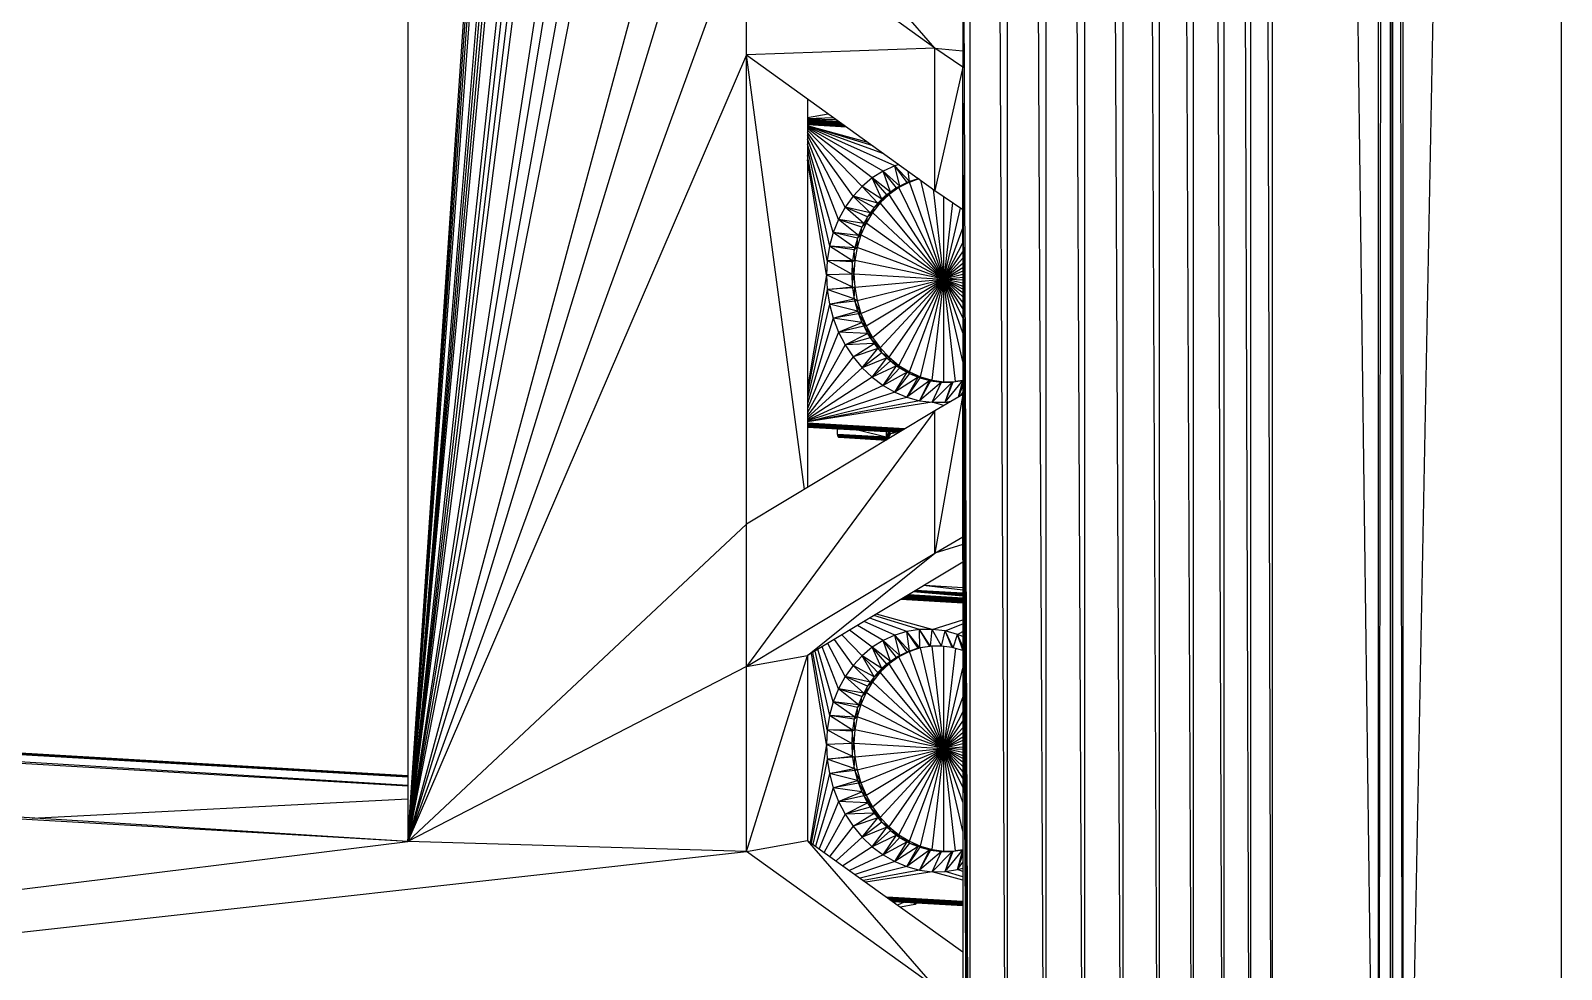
# Model space of a CAD drawing. Header units: millimetres. Extents: x -72 to 40, y 37 to 183.
# Drawn here: x 15.46 to 40.18, y 50.76 to 65.92 of the extents above; entities that cross this region are included whole.
import ezdxf

# ---------------------------------------------------------------- set-up
doc = ezdxf.new("R2010")
doc.units = ezdxf.units.MM
doc.layers.add('Shape2DView002', color=7, linetype='CONTINUOUS')

msp = doc.modelspace()

# ---------------------------------------------------------------- linework, layer by layer
at = {"layer": 'Shape2DView002'}
for p, q in [((40.182, 175.283), (37.622, 40.961)), ((40.182, 41.989), (40.182, 175.283)), ((37.418, 174.194), (37.225, 40.86)), ((37.225, 40.86), (37.225, 174.154)), ((37.456, 174.203), (37.418, 40.9)), ((37.418, 174.194), (37.418, 40.9)), ((37.622, 40.961), (37.456, 174.203)), ((37.456, 174.203), (37.456, 40.909)), ((37.622, 174.255), (37.622, 40.961)), ((35.516, 40.551), (35.516, 173.845)), ((37.225, 40.86), (35.516, 173.845)), ((30.632, 40.369), (30.632, 173.663)), ((31.235, 40.352), (30.632, 173.663)), ((31.235, 40.352), (31.235, 173.646)), ((31.858, 40.344), (31.235, 173.646)), ((31.858, 40.344), (31.858, 173.638)), ((32.485, 40.346), (31.858, 173.638)), ((32.485, 40.346), (32.485, 173.64)), ((33.102, 40.358), (32.485, 173.64)), ((33.102, 40.358), (33.102, 173.652)), ((33.692, 40.38), (33.102, 173.652)), ((33.692, 40.38), (33.692, 173.674)), ((34.241, 40.411), (33.692, 173.674)), ((34.241, 40.411), (34.241, 173.705)), ((34.736, 40.451), (34.241, 173.705)), ((34.736, 40.451), (34.736, 173.745)), ((35.165, 40.498), (34.736, 173.745)), ((35.165, 40.498), (35.165, 173.792)), ((35.516, 40.551), (35.165, 173.792)), ((21.552, 161.751), (21.552, 52.828)), ((21.552, 52.828), (27.019, 133.751)), ((21.552, 52.828), (27.019, 131.452)), ((21.552, 52.828), (27.019, 128.468)), ((27.019, 126.17), (21.552, 52.828)), ((27.019, 118.591), (21.552, 52.828)), ((27.019, 116.293), (21.552, 52.828)), ((21.552, 52.828), (27.019, 113.308)), ((21.552, 52.828), (27.019, 111.01)), ((21.552, 52.828), (27.019, 103.431)), ((27.019, 101.133), (21.552, 52.828)), ((21.552, 52.828), (27.019, 98.149)), ((27.019, 95.85), (21.552, 52.828)), ((21.552, 52.828), (27.019, 88.272)), ((21.552, 52.828), (27.019, 85.973)), ((21.552, 52.828), (27.019, 82.989)), ((27.019, 80.691), (21.552, 52.828)), ((27.019, 73.112), (21.552, 52.828)), ((30.632, 40.369), (30.514, 72.911)), ((30.514, 72.911), (30.514, 65.333)), ((27.019, 70.813), (21.552, 52.828)), ((30.064, 65.642), (28.006, 68.008)), ((27.019, 67.829), (21.552, 52.828)), ((27.019, 65.531), (27.019, 67.829)), ((30.064, 65.642), (27.019, 67.829)), ((27.019, 65.531), (21.552, 52.828)), ((30.064, 65.642), (27.019, 65.531)), ((27.019, 57.952), (27.019, 65.531)), ((27.019, 65.531), (30.064, 63.344)), ((27.954, 58.515), (27.019, 65.531)), ((30.064, 63.344), (30.064, 65.642)), ((30.514, 65.333), (30.064, 65.642)), ((30.064, 65.642), (30.514, 65.6)), ((30.514, 65.333), (30.064, 63.344)), ((30.514, 63.034), (30.514, 65.333)), ((30.632, 40.369), (30.514, 65.333)), ((28.006, 64.822), (28.006, 58.546)), ((28.006, 64.521), (28.341, 64.581)), ((28.006, 64.504), (28.423, 64.522)), ((28.006, 64.497), (28.467, 64.49)), ((28.006, 64.491), (28.507, 64.462)), ((28.006, 64.49), (28.508, 64.461)), ((28.006, 64.49), (28.509, 64.461)), ((28.006, 64.489), (28.51, 64.46)), ((28.006, 64.487), (28.512, 64.458)), ((28.006, 64.487), (28.514, 64.457)), ((28.006, 64.485), (28.516, 64.455)), ((28.006, 64.482), (28.52, 64.453)), ((28.006, 64.482), (28.521, 64.452)), ((28.006, 64.479), (28.525, 64.449)), ((28.006, 64.476), (28.529, 64.446)), ((28.006, 64.475), (28.532, 64.444)), ((28.006, 64.472), (28.536, 64.441)), ((28.006, 64.463), (28.547, 64.433)), ((28.006, 64.463), (28.549, 64.432)), ((28.006, 64.454), (28.561, 64.423)), ((28.006, 64.453), (28.564, 64.421)), ((28.006, 64.443), (28.577, 64.412)), ((28.006, 64.443), (28.58, 64.409)), ((28.006, 64.432), (28.594, 64.399)), ((28.006, 64.431), (28.598, 64.397)), ((28.006, 64.42), (28.612, 64.387)), ((28.006, 64.42), (28.615, 64.384)), ((28.006, 64.408), (28.629, 64.374)), ((28.006, 64.408), (28.633, 64.371)), ((28.985, 64.119), (28.006, 64.387)), ((29.065, 64.061), (28.006, 64.384)), ((29.24, 63.935), (28.006, 64.379)), ((29.414, 63.743), (28.006, 64.371)), ((29.226, 63.657), (28.006, 64.359)), ((29.049, 63.545), (28.006, 64.341)), ((28.886, 63.409), (28.006, 64.316)), ((28.74, 63.25), (28.006, 64.281)), ((28.613, 63.072), (28.006, 64.233)), ((28.506, 62.876), (28.006, 64.169)), ((28.421, 62.665), (28.006, 64.089)), ((28.006, 63.998), (28.36, 62.443)), ((28.322, 62.213), (28.006, 63.908)), ((28.31, 61.978), (28.006, 63.836)), ((29.049, 63.545), (28.886, 63.409)), ((29.226, 63.657), (29.049, 63.545)), ((29.207, 63.202), (29.049, 63.545)), ((29.286, 63.272), (29.049, 63.545)), ((29.345, 63.317), (29.049, 63.545)), ((29.414, 63.743), (29.226, 63.657)), ((29.345, 63.317), (29.226, 63.657)), ((29.444, 63.383), (29.226, 63.657)), ((29.495, 63.412), (29.226, 63.657)), ((29.48, 63.763), (29.414, 63.743)), ((29.495, 63.412), (29.414, 63.743)), ((29.614, 63.469), (29.414, 63.743)), ((29.654, 63.485), (29.414, 63.743)), ((29.654, 63.485), (29.631, 63.654)), ((29.793, 63.528), (29.781, 63.547)), ((28.886, 63.409), (28.74, 63.25)), ((29.143, 63.137), (28.886, 63.409)), ((29.207, 63.202), (28.886, 63.409)), ((29.345, 63.317), (29.286, 63.272)), ((29.481, 63.39), (29.323, 63.278)), ((29.444, 63.383), (29.323, 63.278)), ((29.323, 63.278), (29.345, 63.317)), ((29.444, 63.383), (29.345, 63.317)), ((29.495, 63.412), (29.444, 63.383)), ((29.481, 63.39), (29.444, 63.383)), ((29.651, 63.476), (29.481, 63.39)), ((29.614, 63.469), (29.481, 63.39)), ((29.481, 63.39), (29.495, 63.412)), ((30.206, 61.912), (29.481, 63.39)), ((29.614, 63.469), (29.495, 63.412)), ((29.654, 63.485), (29.614, 63.469)), ((29.651, 63.476), (29.614, 63.469)), ((29.808, 63.528), (29.651, 63.476)), ((29.651, 63.476), (29.793, 63.528)), ((29.651, 63.476), (29.654, 63.485)), ((30.206, 61.912), (29.651, 63.476)), ((29.793, 63.528), (29.654, 63.485)), ((29.803, 63.531), (29.793, 63.528)), ((29.804, 63.53), (29.793, 63.528)), ((30.206, 61.912), (29.837, 63.507)), ((30.206, 61.912), (30.04, 63.361)), ((30.064, 63.344), (30.514, 63.034)), ((28.613, 63.072), (28.506, 62.876)), ((28.74, 63.25), (28.613, 63.072)), ((28.913, 62.807), (28.613, 63.072)), ((28.975, 62.916), (28.613, 63.072)), ((29.018, 62.981), (28.613, 63.072)), ((29.018, 62.981), (28.74, 63.25)), ((29.083, 63.068), (28.74, 63.25)), ((29.143, 63.137), (28.74, 63.25)), ((29.083, 63.068), (29.018, 62.981)), ((29.18, 63.144), (29.055, 62.988)), ((29.055, 62.988), (29.083, 63.068)), ((29.18, 63.144), (29.083, 63.068)), ((29.143, 63.137), (29.083, 63.068)), ((29.207, 63.202), (29.143, 63.137)), ((29.18, 63.144), (29.143, 63.137)), ((29.323, 63.278), (29.18, 63.144)), ((29.286, 63.272), (29.18, 63.144)), ((29.18, 63.144), (29.207, 63.202)), ((30.206, 61.912), (29.18, 63.144)), ((29.286, 63.272), (29.207, 63.202)), ((29.323, 63.278), (29.286, 63.272)), ((30.206, 61.912), (29.323, 63.278)), ((30.206, 61.912), (30.206, 63.246)), ((30.349, 63.148), (30.206, 61.912)), ((30.206, 61.912), (30.478, 63.059)), ((28.506, 62.876), (28.421, 62.665)), ((28.829, 62.617), (28.506, 62.876)), ((28.885, 62.75), (28.506, 62.876)), ((28.913, 62.807), (28.506, 62.876)), ((28.95, 62.814), (28.866, 62.624)), ((28.95, 62.814), (28.885, 62.75)), ((28.913, 62.807), (28.885, 62.75)), ((28.975, 62.916), (28.913, 62.807)), ((28.95, 62.814), (28.913, 62.807)), ((29.055, 62.988), (28.95, 62.814)), ((28.95, 62.814), (28.975, 62.916)), ((30.206, 61.912), (28.95, 62.814)), ((29.055, 62.988), (28.975, 62.916)), ((29.018, 62.981), (28.975, 62.916)), ((29.055, 62.988), (29.018, 62.981)), ((30.206, 61.912), (29.055, 62.988)), ((30.632, 40.369), (30.514, 63.034)), ((30.514, 63.034), (30.514, 60.05)), ((28.421, 62.665), (28.36, 62.443)), ((28.768, 62.416), (28.421, 62.665)), ((28.813, 62.572), (28.421, 62.665)), ((28.829, 62.617), (28.421, 62.665)), ((28.813, 62.572), (28.768, 62.416)), ((28.866, 62.624), (28.805, 62.422)), ((28.805, 62.422), (28.813, 62.572)), ((28.866, 62.624), (28.813, 62.572)), ((28.829, 62.617), (28.813, 62.572)), ((28.885, 62.75), (28.829, 62.617)), ((28.866, 62.624), (28.829, 62.617)), ((28.866, 62.624), (28.885, 62.75)), ((30.206, 61.912), (28.866, 62.624)), ((30.514, 62.745), (30.206, 61.912)), ((28.36, 62.443), (28.322, 62.213)), ((28.731, 62.205), (28.36, 62.443)), ((28.761, 62.384), (28.36, 62.443)), ((28.768, 62.416), (28.36, 62.443)), ((28.761, 62.384), (28.731, 62.205)), ((28.805, 62.422), (28.761, 62.384)), ((28.768, 62.416), (28.761, 62.384)), ((28.768, 62.212), (28.761, 62.384)), ((28.805, 62.422), (28.768, 62.212)), ((28.805, 62.422), (28.768, 62.416)), ((30.206, 61.912), (28.805, 62.422)), ((30.514, 62.505), (30.206, 61.912)), ((30.206, 61.912), (30.514, 62.353)), ((28.322, 62.213), (28.31, 61.978)), ((28.719, 61.989), (28.322, 62.213)), ((28.729, 62.189), (28.322, 62.213)), ((28.731, 62.205), (28.322, 62.213)), ((28.729, 62.189), (28.719, 61.989)), ((28.768, 62.212), (28.729, 62.189)), ((28.731, 62.205), (28.729, 62.189)), ((28.756, 61.996), (28.729, 62.189)), ((28.768, 62.212), (28.731, 62.205)), ((28.768, 62.212), (28.756, 61.996)), ((30.206, 61.912), (28.768, 62.212)), ((30.514, 62.247), (30.206, 61.912)), ((30.514, 62.164), (30.206, 61.912)), ((30.206, 61.912), (30.514, 62.097)), ((28.31, 61.978), (28.006, 60.155)), ((28.719, 61.989), (28.31, 61.978)), ((28.31, 61.978), (28.322, 61.741)), ((28.729, 61.789), (28.31, 61.978)), ((28.756, 61.996), (28.719, 61.989)), ((28.719, 61.989), (28.729, 61.789)), ((28.729, 61.789), (28.756, 61.996)), ((28.756, 61.996), (30.206, 61.912)), ((28.756, 61.996), (28.768, 61.779)), ((28.768, 61.779), (30.206, 61.912)), ((28.805, 61.564), (30.206, 61.912)), ((28.866, 61.355), (30.206, 61.912)), ((28.95, 61.156), (30.206, 61.912)), ((29.055, 60.969), (30.206, 61.912)), ((29.18, 60.799), (30.206, 61.912)), ((29.323, 60.648), (30.206, 61.912)), ((29.481, 60.518), (30.206, 61.912)), ((29.651, 60.412), (30.206, 61.912)), ((29.83, 60.332), (30.206, 61.912)), ((30.016, 60.279), (30.206, 61.912)), ((30.514, 62.04), (30.206, 61.912)), ((30.514, 61.988), (30.206, 61.912)), ((30.206, 61.912), (30.514, 61.94)), ((30.206, 60.254), (30.206, 61.912)), ((30.395, 60.257), (30.206, 61.912)), ((30.206, 61.912), (30.514, 61.799)), ((30.514, 61.847), (30.206, 61.912)), ((30.514, 61.894), (30.206, 61.912)), ((30.206, 61.912), (30.514, 61.623)), ((30.514, 61.69), (30.206, 61.912)), ((30.514, 61.748), (30.206, 61.912)), ((30.206, 61.912), (30.514, 61.283)), ((30.514, 61.434), (30.206, 61.912)), ((30.514, 61.541), (30.206, 61.912)), ((30.514, 60.578), (30.206, 61.912)), ((30.514, 61.043), (30.206, 61.912)), ((28.322, 61.741), (28.006, 60.083)), ((28.322, 61.741), (28.729, 61.789)), ((28.731, 61.772), (28.322, 61.741)), ((28.322, 61.741), (28.36, 61.507)), ((28.761, 61.59), (28.322, 61.741)), ((28.36, 61.507), (28.761, 61.59)), ((28.729, 61.789), (28.768, 61.779)), ((28.729, 61.789), (28.731, 61.772)), ((28.731, 61.772), (28.768, 61.779)), ((28.731, 61.772), (28.761, 61.59)), ((28.761, 61.59), (28.768, 61.779)), ((28.761, 61.59), (28.805, 61.564)), ((28.761, 61.59), (28.768, 61.557)), ((28.768, 61.779), (28.805, 61.564)), ((28.36, 61.507), (28.006, 59.993)), ((28.768, 61.557), (28.36, 61.507)), ((28.36, 61.507), (28.421, 61.278)), ((28.813, 61.396), (28.36, 61.507)), ((28.421, 61.278), (28.813, 61.396)), ((28.829, 61.349), (28.421, 61.278)), ((28.768, 61.557), (28.805, 61.564)), ((28.768, 61.557), (28.813, 61.396)), ((28.866, 61.355), (28.768, 61.557)), ((28.805, 61.564), (28.866, 61.355)), ((28.813, 61.396), (28.866, 61.355)), ((28.813, 61.396), (28.829, 61.349)), ((28.829, 61.349), (28.866, 61.355)), ((28.829, 61.349), (28.95, 61.156)), ((28.829, 61.349), (28.885, 61.209)), ((28.866, 61.355), (28.95, 61.156)), ((28.421, 61.278), (28.006, 59.902)), ((28.421, 61.278), (28.506, 61.057)), ((28.885, 61.209), (28.421, 61.278)), ((28.506, 61.057), (28.885, 61.209)), ((28.913, 61.149), (28.506, 61.057)), ((28.885, 61.209), (28.95, 61.156)), ((28.885, 61.209), (28.913, 61.149)), ((28.913, 61.149), (28.95, 61.156)), ((28.913, 61.149), (29.055, 60.969)), ((28.913, 61.149), (28.975, 61.033)), ((28.95, 61.156), (29.055, 60.969)), ((28.506, 61.057), (28.006, 59.822)), ((28.613, 60.849), (28.006, 59.759)), ((28.506, 61.057), (28.613, 60.849)), ((28.975, 61.033), (28.506, 61.057)), ((28.613, 60.849), (28.975, 61.033)), ((29.018, 60.963), (28.613, 60.849)), ((29.083, 60.869), (28.613, 60.849)), ((28.613, 60.849), (28.74, 60.656)), ((28.74, 60.656), (29.083, 60.869)), ((28.975, 61.033), (29.055, 60.969)), ((28.975, 61.033), (29.018, 60.963)), ((29.018, 60.963), (29.055, 60.969)), ((29.018, 60.963), (29.18, 60.799)), ((29.018, 60.963), (29.083, 60.869)), ((29.055, 60.969), (29.18, 60.799)), ((29.083, 60.869), (29.18, 60.799)), ((29.083, 60.869), (29.143, 60.792)), ((28.74, 60.656), (28.006, 59.71)), ((29.143, 60.792), (28.74, 60.656)), ((28.74, 60.656), (28.886, 60.48)), ((28.886, 60.48), (29.143, 60.792)), ((29.207, 60.72), (28.886, 60.48)), ((29.286, 60.641), (28.886, 60.48)), ((29.049, 60.325), (29.286, 60.641)), ((29.345, 60.589), (29.049, 60.325)), ((29.143, 60.792), (29.18, 60.799)), ((29.143, 60.792), (29.207, 60.72)), ((29.18, 60.799), (29.323, 60.648)), ((29.207, 60.72), (29.18, 60.799)), ((29.207, 60.72), (29.323, 60.648)), ((29.207, 60.72), (29.286, 60.641)), ((29.286, 60.641), (29.323, 60.648)), ((29.286, 60.641), (29.345, 60.589)), ((29.323, 60.648), (29.481, 60.518)), ((29.345, 60.589), (29.323, 60.648)), ((29.345, 60.589), (29.481, 60.518)), ((29.345, 60.589), (29.444, 60.512)), ((28.886, 60.48), (28.006, 59.675)), ((28.886, 60.48), (29.049, 60.325)), ((29.444, 60.512), (29.049, 60.325)), ((29.226, 60.192), (29.444, 60.512)), ((29.495, 60.476), (29.226, 60.192)), ((29.614, 60.406), (29.226, 60.192)), ((29.414, 60.084), (29.614, 60.406)), ((29.654, 60.385), (29.414, 60.084)), ((29.444, 60.512), (29.481, 60.518)), ((29.444, 60.512), (29.495, 60.476)), ((29.481, 60.518), (29.651, 60.412)), ((29.495, 60.476), (29.481, 60.518)), ((29.495, 60.476), (29.651, 60.412)), ((29.495, 60.476), (29.614, 60.406)), ((29.614, 60.406), (29.651, 60.412)), ((29.614, 60.406), (29.654, 60.385)), ((29.651, 60.412), (29.83, 60.332)), ((29.654, 60.385), (29.651, 60.412)), ((29.654, 60.385), (29.83, 60.332)), ((29.654, 60.385), (29.793, 60.326)), ((29.793, 60.326), (29.83, 60.332)), ((29.822, 60.316), (29.83, 60.332)), ((29.83, 60.332), (30.016, 60.279)), ((29.049, 60.325), (28.006, 59.65)), ((29.226, 60.192), (28.006, 59.632)), ((29.414, 60.084), (28.006, 59.62)), ((29.049, 60.325), (29.226, 60.192)), ((29.226, 60.192), (29.414, 60.084)), ((29.793, 60.326), (29.414, 60.084)), ((29.414, 60.084), (29.611, 60.003)), ((29.611, 60.003), (29.793, 60.326)), ((29.822, 60.316), (29.611, 60.003)), ((29.979, 60.272), (29.611, 60.003)), ((29.793, 60.326), (29.822, 60.316)), ((29.814, 59.948), (29.979, 60.272)), ((29.994, 60.27), (29.814, 59.948)), ((30.169, 60.247), (29.814, 59.948)), ((29.822, 60.316), (30.016, 60.279)), ((29.822, 60.316), (29.979, 60.272)), ((29.979, 60.272), (30.016, 60.279)), ((29.979, 60.272), (29.994, 60.27)), ((29.994, 60.27), (30.016, 60.279)), ((29.994, 60.27), (30.206, 60.254)), ((29.994, 60.27), (30.169, 60.247)), ((30.016, 60.279), (30.206, 60.254)), ((30.343, 60.249), (30.021, 59.922)), ((30.021, 59.922), (30.169, 60.247)), ((30.169, 60.247), (30.206, 60.254)), ((30.169, 60.247), (30.343, 60.249)), ((30.206, 60.254), (30.395, 60.257)), ((30.343, 60.249), (30.206, 60.254)), ((30.227, 59.924), (30.514, 60.273)), ((30.227, 59.924), (30.358, 60.25)), ((30.227, 59.924), (30.343, 60.249)), ((30.343, 60.249), (30.395, 60.257)), ((30.343, 60.249), (30.358, 60.25)), ((30.358, 60.25), (30.514, 60.275)), ((30.358, 60.25), (30.395, 60.257)), ((30.395, 60.257), (30.514, 60.277)), ((30.514, 60.275), (30.395, 60.257)), ((30.444, 60.009), (30.514, 60.269)), ((30.45, 60.012), (30.514, 60.196)), ((28.006, 59.612), (29.611, 60.003)), ((29.814, 59.948), (28.006, 59.607)), ((30.021, 59.922), (28.006, 59.604)), ((29.611, 60.003), (29.814, 59.948)), ((29.814, 59.948), (30.021, 59.922)), ((30.021, 59.922), (30.227, 59.924)), ((30.209, 59.871), (30.021, 59.922)), ((30.514, 60.05), (30.064, 57.487)), ((30.514, 60.05), (30.064, 59.785)), ((30.227, 59.924), (30.326, 59.939)), ((30.275, 59.91), (30.227, 59.924)), ((30.482, 60.031), (30.514, 60.078)), ((30.514, 57.751), (30.514, 60.05)), ((30.632, 40.369), (30.514, 60.05)), ((30.064, 59.785), (27.019, 55.654)), ((30.064, 59.785), (27.019, 57.952)), ((30.064, 57.487), (30.064, 59.785)), ((29.576, 59.492), (28.006, 59.583)), ((29.559, 59.481), (28.006, 59.572)), ((29.566, 59.486), (28.006, 59.572)), ((29.542, 59.471), (28.006, 59.561)), ((29.549, 59.475), (28.006, 59.561)), ((29.533, 59.466), (28.006, 59.551)), ((29.527, 59.462), (28.006, 59.55)), ((29.513, 59.454), (28.006, 59.541)), ((29.518, 59.457), (28.006, 59.541)), ((29.5, 59.446), (28.006, 59.533)), ((29.505, 59.449), (28.006, 59.533)), ((29.491, 59.44), (28.006, 59.527)), ((29.494, 59.443), (28.006, 59.527)), ((29.487, 59.438), (28.006, 59.524)), ((29.488, 59.439), (28.006, 59.524)), ((29.483, 59.436), (28.006, 59.522)), ((29.484, 59.437), (28.006, 59.522)), ((29.48, 59.434), (28.006, 59.52)), ((29.481, 59.435), (28.006, 59.52)), ((29.477, 59.432), (28.006, 59.518)), ((29.477, 59.432), (28.006, 59.518)), ((29.478, 59.433), (28.006, 59.518)), ((29.479, 59.433), (28.006, 59.518)), ((29.476, 59.432), (28.006, 59.517)), ((29.476, 59.432), (28.006, 59.517)), ((29.476, 59.432), (28.006, 59.517)), ((29.476, 59.432), (28.006, 59.517)), ((28.49, 59.402), (28.49, 59.489)), ((28.49, 59.402), (28.49, 59.394)), ((29.273, 59.357), (28.49, 59.402)), ((28.49, 59.394), (29.273, 59.357)), ((28.49, 59.394), (28.491, 59.387)), ((29.273, 59.349), (28.49, 59.394)), ((28.491, 59.387), (29.273, 59.349)), ((28.491, 59.387), (28.493, 59.38)), ((29.274, 59.341), (28.491, 59.387)), ((28.493, 59.38), (29.274, 59.341)), ((28.493, 59.38), (28.495, 59.374)), ((29.275, 59.334), (28.493, 59.38)), ((28.495, 59.374), (29.275, 59.334)), ((28.495, 59.374), (28.497, 59.368)), ((29.277, 59.328), (28.495, 59.374)), ((28.497, 59.368), (29.277, 59.328)), ((28.497, 59.368), (28.5, 59.364)), ((29.28, 59.323), (28.497, 59.368)), ((28.5, 59.364), (29.28, 59.323)), ((28.5, 59.364), (28.503, 59.36)), ((29.283, 59.318), (28.5, 59.364)), ((28.503, 59.36), (29.283, 59.318)), ((28.503, 59.36), (28.507, 59.358)), ((29.282, 59.315), (28.503, 59.36)), ((28.507, 59.358), (29.282, 59.315)), ((28.507, 59.358), (28.511, 59.357)), ((29.279, 59.313), (28.507, 59.358)), ((28.511, 59.357), (29.279, 59.313)), ((29.278, 59.312), (28.511, 59.357)), ((29.273, 59.357), (28.817, 59.47)), ((29.273, 59.443), (29.273, 59.357)), ((29.318, 59.441), (29.273, 59.357)), ((29.314, 59.441), (29.273, 59.357)), ((29.273, 59.357), (29.323, 59.44)), ((29.273, 59.357), (29.327, 59.437)), ((29.273, 59.349), (29.327, 59.437)), ((29.273, 59.349), (29.329, 59.431)), ((29.273, 59.349), (29.273, 59.357)), ((29.274, 59.341), (29.273, 59.349)), ((29.274, 59.341), (29.329, 59.431)), ((29.275, 59.334), (29.274, 59.341)), ((29.275, 59.334), (29.329, 59.431)), ((29.277, 59.328), (29.329, 59.431)), ((29.28, 59.323), (29.329, 59.431)), ((29.283, 59.318), (29.329, 59.431)), ((29.287, 59.318), (29.329, 59.431)), ((29.293, 59.321), (29.329, 59.431)), ((29.332, 59.427), (29.293, 59.321)), ((29.298, 59.324), (29.332, 59.427)), ((29.336, 59.423), (29.299, 59.325)), ((29.303, 59.327), (29.336, 59.423)), ((29.339, 59.421), (29.304, 59.328)), ((29.347, 59.42), (29.305, 59.329)), ((29.343, 59.42), (29.305, 59.328)), ((29.326, 59.44), (29.327, 59.437)), ((29.327, 59.437), (29.329, 59.431)), ((29.329, 59.431), (29.332, 59.427)), ((29.332, 59.427), (29.336, 59.423)), ((29.336, 59.423), (29.339, 59.421)), ((29.347, 59.42), (29.337, 59.422)), ((29.339, 59.421), (29.343, 59.42)), ((29.347, 59.42), (29.342, 59.42)), ((29.343, 59.42), (29.347, 59.42)), ((29.347, 59.42), (29.428, 59.434)), ((29.277, 59.328), (29.275, 59.334)), ((29.28, 59.323), (29.277, 59.328)), ((29.283, 59.318), (29.28, 59.323)), ((29.285, 59.316), (29.283, 59.318)), ((27.019, 57.952), (21.552, 52.828)), ((27.019, 55.654), (27.019, 57.952)), ((30.064, 57.487), (30.514, 57.751)), ((30.514, 57.626), (30.064, 57.487)), ((30.632, 40.369), (30.514, 57.751)), ((30.514, 57.751), (30.514, 50.173)), ((27.019, 55.654), (30.064, 57.487)), ((28.006, 55.832), (30.064, 57.487)), ((-33.962, 57.122), (21.552, 53.895)), ((21.552, 53.872), (-33.962, 57.122)), ((30.514, 57.342), (28.006, 55.832)), ((-34.652, 56.997), (21.552, 53.73)), ((-34.06, 57.104), (21.552, 53.871)), ((21.552, 53.734), (-34.06, 57.104)), ((21.552, 53.871), (-34.06, 57.104)), ((29.734, 56.873), (30.514, 56.827)), ((30.514, 56.832), (29.748, 56.881)), ((30.514, 56.839), (29.752, 56.883)), ((30.514, 56.889), (29.881, 56.961)), ((29.895, 56.969), (30.514, 56.933)), ((29.514, 56.74), (30.514, 56.682)), ((29.523, 56.745), (30.514, 56.691)), ((29.532, 56.751), (30.514, 56.694)), ((29.54, 56.756), (30.514, 56.703)), ((29.55, 56.762), (30.514, 56.706)), ((29.558, 56.767), (30.514, 56.714)), ((29.567, 56.772), (30.514, 56.717)), ((29.575, 56.777), (30.514, 56.725)), ((29.583, 56.782), (30.514, 56.728)), ((29.59, 56.786), (30.514, 56.735)), ((29.598, 56.791), (30.514, 56.737)), ((29.604, 56.795), (30.514, 56.744)), ((29.611, 56.799), (30.514, 56.746)), ((29.614, 56.8), (30.514, 56.747)), ((29.619, 56.804), (30.514, 56.753)), ((29.622, 56.805), (30.514, 56.753)), ((29.624, 56.807), (30.514, 56.754)), ((29.629, 56.809), (30.514, 56.759)), ((29.631, 56.81), (30.514, 56.759)), ((29.632, 56.811), (30.514, 56.76)), ((29.636, 56.813), (30.514, 56.763)), ((29.637, 56.814), (30.514, 56.763)), ((29.638, 56.815), (30.514, 56.764)), ((29.64, 56.816), (30.514, 56.766)), ((29.64, 56.816), (30.514, 56.765)), ((30.514, 56.79), (29.714, 56.861)), ((30.514, 56.807), (29.723, 56.866)), ((29.414, 56.163), (28.921, 56.383)), ((29.611, 56.222), (29.011, 56.438)), ((29.814, 56.253), (29.078, 56.477)), ((30.021, 56.255), (29.119, 56.502)), ((30.021, 56.255), (30.514, 56.407)), ((21.552, 52.828), (-35.793, 56.162)), ((21.552, 52.828), (-34.806, 56.34)), ((28.886, 55.829), (28.559, 56.165)), ((29.049, 55.965), (28.686, 56.242)), ((29.226, 56.077), (28.81, 56.316)), ((29.414, 56.163), (29.226, 56.077)), ((29.611, 56.222), (29.414, 56.163)), ((29.495, 55.832), (29.414, 56.163)), ((29.614, 55.889), (29.414, 56.163)), ((29.654, 55.905), (29.414, 56.163)), ((29.814, 56.253), (29.611, 56.222)), ((29.654, 55.905), (29.611, 56.222)), ((29.793, 55.949), (29.611, 56.222)), ((29.822, 55.955), (29.611, 56.222)), ((30.021, 56.255), (29.814, 56.253)), ((29.822, 55.955), (29.814, 56.253)), ((29.979, 55.98), (29.814, 56.253)), ((29.994, 55.981), (29.814, 56.253)), ((29.994, 55.981), (30.021, 56.255)), ((30.169, 55.983), (30.021, 56.255)), ((30.227, 56.229), (30.021, 56.255)), ((30.169, 55.983), (30.227, 56.229)), ((30.227, 56.229), (30.514, 56.342)), ((30.343, 55.961), (30.227, 56.229)), ((30.358, 55.958), (30.227, 56.229)), ((30.43, 56.174), (30.227, 56.229)), ((30.358, 55.958), (30.43, 56.174)), ((30.43, 56.174), (30.514, 56.221)), ((30.514, 55.92), (30.43, 56.174)), ((30.514, 55.976), (30.43, 56.174)), ((30.514, 56.139), (30.43, 56.174)), ((28.322, 54.633), (28.089, 55.882)), ((28.123, 55.903), (28.36, 54.863)), ((28.421, 55.085), (28.174, 55.933)), ((28.506, 55.296), (28.243, 55.975)), ((28.613, 55.492), (28.332, 56.029)), ((28.74, 55.67), (28.439, 56.093)), ((29.049, 55.965), (28.886, 55.829)), ((29.226, 56.077), (29.049, 55.965)), ((29.207, 55.622), (29.049, 55.965)), ((29.286, 55.692), (29.049, 55.965)), ((29.345, 55.738), (29.049, 55.965)), ((29.345, 55.738), (29.226, 56.077)), ((29.444, 55.803), (29.226, 56.077)), ((29.495, 55.832), (29.226, 56.077)), ((29.651, 55.896), (29.481, 55.81)), ((29.614, 55.889), (29.481, 55.81)), ((29.614, 55.889), (29.495, 55.832)), ((29.654, 55.905), (29.614, 55.889)), ((29.651, 55.896), (29.614, 55.889)), ((29.83, 55.955), (29.651, 55.896)), ((29.651, 55.896), (29.793, 55.949)), ((29.651, 55.896), (29.654, 55.905)), ((30.206, 54.332), (29.651, 55.896)), ((29.793, 55.949), (29.654, 55.905)), ((29.83, 55.955), (29.793, 55.949)), ((29.822, 55.955), (29.793, 55.949)), ((29.979, 55.98), (29.822, 55.955)), ((29.83, 55.955), (29.822, 55.955)), ((29.944, 55.974), (29.83, 55.955)), ((30.206, 54.332), (29.83, 55.955)), ((29.994, 55.981), (29.979, 55.98)), ((30.169, 55.983), (29.994, 55.981)), ((30.206, 54.332), (30.017, 55.982)), ((30.343, 55.961), (30.169, 55.983)), ((30.206, 54.332), (30.206, 55.978)), ((30.393, 55.948), (30.206, 54.332)), ((30.358, 55.958), (30.343, 55.961)), ((30.514, 55.915), (30.358, 55.958)), ((27.019, 55.654), (21.552, 52.828)), ((27.019, 55.654), (28.006, 55.832)), ((27.019, 52.67), (28.006, 55.832)), ((27.019, 52.67), (27.019, 55.654)), ((28.006, 55.832), (28.006, 52.848)), ((28.31, 54.398), (28.069, 55.87)), ((28.74, 55.67), (28.613, 55.492)), ((28.886, 55.829), (28.74, 55.67)), ((29.018, 55.401), (28.74, 55.67)), ((29.083, 55.488), (28.74, 55.67)), ((29.083, 55.488), (28.886, 55.829)), ((29.143, 55.557), (28.886, 55.829)), ((29.207, 55.622), (28.886, 55.829)), ((29.323, 55.699), (29.18, 55.564)), ((29.286, 55.692), (29.18, 55.564)), ((29.286, 55.692), (29.207, 55.622)), ((29.345, 55.738), (29.286, 55.692)), ((29.323, 55.699), (29.286, 55.692)), ((29.481, 55.81), (29.323, 55.699)), ((29.444, 55.803), (29.323, 55.699)), ((29.323, 55.699), (29.345, 55.738)), ((30.206, 54.332), (29.323, 55.699)), ((29.444, 55.803), (29.345, 55.738)), ((29.495, 55.832), (29.444, 55.803)), ((29.481, 55.81), (29.444, 55.803)), ((29.481, 55.81), (29.495, 55.832)), ((30.206, 54.332), (29.481, 55.81)), ((28.613, 55.492), (28.506, 55.296)), ((28.913, 55.227), (28.613, 55.492)), ((28.975, 55.336), (28.613, 55.492)), ((29.018, 55.401), (28.613, 55.492)), ((29.055, 55.408), (28.95, 55.234)), ((29.055, 55.408), (28.975, 55.336)), ((29.018, 55.401), (28.975, 55.336)), ((29.083, 55.488), (29.018, 55.401)), ((29.055, 55.408), (29.018, 55.401)), ((29.18, 55.564), (29.055, 55.408)), ((29.055, 55.408), (29.083, 55.488)), ((30.206, 54.332), (29.055, 55.408)), ((29.18, 55.564), (29.083, 55.488)), ((29.143, 55.557), (29.083, 55.488)), ((29.207, 55.622), (29.143, 55.557)), ((29.18, 55.564), (29.143, 55.557)), ((29.18, 55.564), (29.207, 55.622)), ((30.206, 54.332), (29.18, 55.564)), ((30.206, 54.332), (30.514, 55.63)), ((28.506, 55.296), (28.421, 55.085)), ((28.829, 55.038), (28.506, 55.296)), ((28.885, 55.17), (28.506, 55.296)), ((28.913, 55.227), (28.506, 55.296)), ((28.885, 55.17), (28.829, 55.038)), ((28.95, 55.234), (28.866, 55.044)), ((28.866, 55.044), (28.885, 55.17)), ((28.95, 55.234), (28.885, 55.17)), ((28.913, 55.227), (28.885, 55.17)), ((28.975, 55.336), (28.913, 55.227)), ((28.95, 55.234), (28.913, 55.227)), ((28.95, 55.234), (28.975, 55.336)), ((30.206, 54.332), (28.95, 55.234)), ((30.514, 55.165), (30.206, 54.332)), ((28.421, 55.085), (28.36, 54.863)), ((28.768, 54.836), (28.421, 55.085)), ((28.813, 54.992), (28.421, 55.085)), ((28.829, 55.038), (28.421, 55.085)), ((28.813, 54.992), (28.768, 54.836)), ((28.866, 55.044), (28.805, 54.842)), ((28.805, 54.842), (28.813, 54.992)), ((28.866, 55.044), (28.813, 54.992)), ((28.829, 55.038), (28.813, 54.992)), ((28.866, 55.044), (28.829, 55.038)), ((30.206, 54.332), (28.866, 55.044)), ((30.514, 54.925), (30.206, 54.332)), ((28.36, 54.863), (28.322, 54.633)), ((28.731, 54.625), (28.36, 54.863)), ((28.761, 54.804), (28.36, 54.863)), ((28.768, 54.836), (28.36, 54.863)), ((28.761, 54.804), (28.731, 54.625)), ((28.805, 54.842), (28.761, 54.804)), ((28.768, 54.836), (28.761, 54.804)), ((28.768, 54.632), (28.761, 54.804)), ((28.805, 54.842), (28.768, 54.632)), ((28.805, 54.842), (28.768, 54.836)), ((30.206, 54.332), (28.805, 54.842)), ((30.206, 54.332), (30.514, 54.774)), ((30.514, 54.667), (30.206, 54.332)), ((28.31, 54.398), (28.046, 52.819)), ((28.322, 54.633), (28.31, 54.398)), ((28.719, 54.41), (28.31, 54.398)), ((28.31, 54.398), (28.322, 54.161)), ((28.729, 54.209), (28.31, 54.398)), ((28.719, 54.41), (28.322, 54.633)), ((28.729, 54.609), (28.322, 54.633)), ((28.731, 54.625), (28.322, 54.633)), ((28.729, 54.609), (28.719, 54.41)), ((28.756, 54.416), (28.719, 54.41)), ((28.719, 54.41), (28.729, 54.209)), ((28.768, 54.632), (28.729, 54.609)), ((28.731, 54.625), (28.729, 54.609)), ((28.756, 54.416), (28.729, 54.609)), ((28.729, 54.209), (28.756, 54.416)), ((28.768, 54.632), (28.731, 54.625)), ((28.768, 54.632), (28.756, 54.416)), ((28.756, 54.416), (30.206, 54.332)), ((28.756, 54.416), (28.768, 54.199)), ((30.206, 54.332), (28.768, 54.632)), ((30.514, 54.585), (30.206, 54.332)), ((30.206, 54.332), (30.514, 54.518)), ((30.514, 54.46), (30.206, 54.332)), ((30.514, 54.409), (30.206, 54.332)), ((28.322, 54.161), (28.063, 52.806)), ((28.322, 54.161), (28.729, 54.209)), ((28.731, 54.192), (28.322, 54.161)), ((28.322, 54.161), (28.36, 53.927)), ((28.761, 54.01), (28.322, 54.161)), ((28.729, 54.209), (28.768, 54.199)), ((28.729, 54.209), (28.731, 54.192)), ((28.731, 54.192), (28.768, 54.199)), ((28.731, 54.192), (28.761, 54.01)), ((28.761, 54.01), (28.768, 54.199)), ((28.768, 54.199), (30.206, 54.332)), ((28.768, 54.199), (28.805, 53.984)), ((28.805, 53.984), (30.206, 54.332)), ((28.866, 53.775), (30.206, 54.332)), ((28.95, 53.576), (30.206, 54.332)), ((29.055, 53.39), (30.206, 54.332)), ((29.18, 53.219), (30.206, 54.332)), ((29.323, 53.068), (30.206, 54.332)), ((29.481, 52.938), (30.206, 54.332)), ((29.651, 52.833), (30.206, 54.332)), ((29.83, 52.752), (30.206, 54.332)), ((30.016, 52.699), (30.206, 54.332)), ((30.206, 54.332), (30.514, 54.36)), ((30.206, 52.674), (30.206, 54.332)), ((30.395, 52.677), (30.206, 54.332)), ((30.206, 54.332), (30.514, 54.22)), ((30.514, 54.268), (30.206, 54.332)), ((30.514, 54.314), (30.206, 54.332)), ((30.206, 54.332), (30.514, 54.043)), ((30.514, 54.11), (30.206, 54.332)), ((30.514, 54.168), (30.206, 54.332)), ((30.206, 54.332), (30.514, 53.703)), ((30.514, 53.854), (30.206, 54.332)), ((30.514, 53.961), (30.206, 54.332)), ((30.514, 52.998), (30.206, 54.332)), ((30.514, 53.463), (30.206, 54.332)), ((28.36, 53.927), (28.093, 52.785)), ((28.36, 53.927), (28.761, 54.01)), ((28.768, 53.978), (28.36, 53.927)), ((28.36, 53.927), (28.421, 53.698)), ((28.813, 53.816), (28.36, 53.927)), ((28.761, 54.01), (28.805, 53.984)), ((28.761, 54.01), (28.768, 53.978)), ((28.768, 53.978), (28.805, 53.984)), ((28.768, 53.978), (28.813, 53.816)), ((28.866, 53.775), (28.768, 53.978)), ((28.805, 53.984), (28.866, 53.775)), ((28.421, 53.698), (28.136, 52.754)), ((28.421, 53.698), (28.813, 53.816)), ((28.829, 53.769), (28.421, 53.698)), ((28.421, 53.698), (28.506, 53.477)), ((28.885, 53.629), (28.421, 53.698)), ((28.813, 53.816), (28.866, 53.775)), ((28.813, 53.816), (28.829, 53.769)), ((28.829, 53.769), (28.866, 53.775)), ((28.829, 53.769), (28.95, 53.576)), ((28.829, 53.769), (28.885, 53.629)), ((28.866, 53.775), (28.95, 53.576)), ((15.481, 53.207), (21.552, 53.521)), ((28.506, 53.477), (28.196, 52.711)), ((28.506, 53.477), (28.885, 53.629)), ((28.913, 53.569), (28.506, 53.477)), ((28.506, 53.477), (28.613, 53.269)), ((28.975, 53.453), (28.506, 53.477)), ((28.613, 53.269), (28.975, 53.453)), ((28.885, 53.629), (28.95, 53.576)), ((28.885, 53.629), (28.913, 53.569)), ((28.913, 53.569), (28.95, 53.576)), ((28.913, 53.569), (29.055, 53.39)), ((28.913, 53.569), (28.975, 53.453)), ((28.95, 53.576), (29.055, 53.39)), ((28.975, 53.453), (29.055, 53.39)), ((28.975, 53.453), (29.018, 53.383)), ((28.613, 53.269), (28.272, 52.657)), ((29.018, 53.383), (28.613, 53.269)), ((29.083, 53.289), (28.613, 53.269)), ((28.613, 53.269), (28.74, 53.076)), ((28.74, 53.076), (29.083, 53.289)), ((29.143, 53.213), (28.74, 53.076)), ((28.886, 52.9), (29.143, 53.213)), ((29.018, 53.383), (29.055, 53.39)), ((29.018, 53.383), (29.18, 53.219)), ((29.018, 53.383), (29.083, 53.289)), ((29.055, 53.39), (29.18, 53.219)), ((29.083, 53.289), (29.18, 53.219)), ((29.083, 53.289), (29.143, 53.213)), ((29.143, 53.213), (29.18, 53.219)), ((29.143, 53.213), (29.207, 53.14)), ((29.18, 53.219), (29.323, 53.068)), ((29.207, 53.14), (29.18, 53.219)), ((28.74, 53.076), (28.363, 52.591)), ((28.74, 53.076), (28.886, 52.9)), ((29.207, 53.14), (28.886, 52.9)), ((29.286, 53.061), (28.886, 52.9)), ((29.049, 52.745), (29.286, 53.061)), ((29.345, 53.009), (29.049, 52.745)), ((29.444, 52.932), (29.049, 52.745)), ((29.207, 53.14), (29.323, 53.068)), ((29.207, 53.14), (29.286, 53.061)), ((29.226, 52.613), (29.444, 52.932)), ((29.286, 53.061), (29.323, 53.068)), ((29.286, 53.061), (29.345, 53.009)), ((29.323, 53.068), (29.481, 52.938)), ((29.345, 53.009), (29.323, 53.068)), ((29.345, 53.009), (29.481, 52.938)), ((29.345, 53.009), (29.444, 52.932)), ((29.444, 52.932), (29.481, 52.938)), ((29.444, 52.932), (29.495, 52.896)), ((29.481, 52.938), (29.651, 52.833)), ((29.495, 52.896), (29.481, 52.938)), ((-44.396, 44.725), (21.552, 52.828)), ((-44.396, 44.725), (27.019, 52.67)), ((27.019, 52.67), (21.552, 52.828)), ((27.019, 52.67), (28.006, 52.848)), ((30.064, 50.482), (27.019, 52.67)), ((28.006, 52.848), (30.514, 51.046)), ((30.064, 50.482), (28.006, 52.848)), ((28.886, 52.9), (28.467, 52.517)), ((29.049, 52.745), (28.575, 52.439)), ((28.886, 52.9), (29.049, 52.745)), ((29.049, 52.745), (29.226, 52.613)), ((29.495, 52.896), (29.226, 52.613)), ((29.614, 52.826), (29.226, 52.613)), ((29.414, 52.505), (29.614, 52.826)), ((29.654, 52.805), (29.414, 52.505)), ((29.793, 52.746), (29.414, 52.505)), ((29.495, 52.896), (29.651, 52.833)), ((29.495, 52.896), (29.614, 52.826)), ((29.611, 52.423), (29.793, 52.746)), ((29.822, 52.736), (29.611, 52.423)), ((29.979, 52.693), (29.611, 52.423)), ((29.614, 52.826), (29.651, 52.833)), ((29.614, 52.826), (29.654, 52.805)), ((29.651, 52.833), (29.83, 52.752)), ((29.654, 52.805), (29.651, 52.833)), ((29.654, 52.805), (29.83, 52.752)), ((29.654, 52.805), (29.793, 52.746)), ((29.793, 52.746), (29.83, 52.752)), ((29.793, 52.746), (29.822, 52.736)), ((29.814, 52.368), (29.979, 52.693)), ((29.994, 52.69), (29.814, 52.368)), ((30.169, 52.667), (29.814, 52.368)), ((29.822, 52.736), (29.83, 52.752)), ((29.822, 52.736), (30.016, 52.699)), ((29.822, 52.736), (29.979, 52.693)), ((29.83, 52.752), (30.016, 52.699)), ((29.979, 52.693), (30.016, 52.699)), ((29.979, 52.693), (29.994, 52.69)), ((29.994, 52.69), (30.016, 52.699)), ((29.994, 52.69), (30.206, 52.674)), ((29.994, 52.69), (30.169, 52.667)), ((30.016, 52.699), (30.206, 52.674)), ((30.343, 52.669), (30.021, 52.342)), ((30.021, 52.342), (30.169, 52.667)), ((30.169, 52.667), (30.206, 52.674)), ((30.169, 52.667), (30.343, 52.669)), ((30.206, 52.674), (30.395, 52.677)), ((30.343, 52.669), (30.206, 52.674)), ((30.227, 52.345), (30.514, 52.693)), ((30.227, 52.345), (30.358, 52.671)), ((30.227, 52.345), (30.343, 52.669)), ((30.343, 52.669), (30.395, 52.677)), ((30.343, 52.669), (30.358, 52.671)), ((30.358, 52.671), (30.514, 52.695)), ((30.358, 52.671), (30.395, 52.677)), ((30.395, 52.677), (30.514, 52.697)), ((30.514, 52.695), (30.395, 52.677)), ((30.43, 52.375), (30.514, 52.689)), ((29.226, 52.613), (28.681, 52.363)), ((29.414, 52.505), (28.776, 52.294)), ((29.611, 52.423), (28.854, 52.238)), ((29.226, 52.613), (29.414, 52.505)), ((29.414, 52.505), (29.611, 52.423)), ((29.611, 52.423), (29.814, 52.368)), ((30.43, 52.375), (30.514, 52.616)), ((30.43, 52.375), (30.514, 52.498)), ((29.814, 52.368), (28.911, 52.198)), ((30.021, 52.342), (28.946, 52.172)), ((29.814, 52.368), (30.021, 52.342)), ((30.021, 52.342), (30.227, 52.345)), ((30.514, 52.207), (30.021, 52.342)), ((30.227, 52.345), (30.43, 52.375)), ((30.514, 52.257), (30.227, 52.345)), ((30.43, 52.375), (30.514, 52.4)), ((30.514, 52.345), (30.43, 52.375)), ((30.514, 51.858), (29.285, 51.929)), ((30.514, 51.853), (29.296, 51.921)), ((30.514, 51.846), (29.302, 51.917)), ((30.514, 51.842), (29.313, 51.909)), ((30.514, 51.835), (29.319, 51.904)), ((30.514, 51.831), (29.329, 51.897)), ((30.514, 51.825), (29.334, 51.893)), ((30.514, 51.821), (29.344, 51.887)), ((30.514, 51.815), (29.348, 51.883)), ((30.514, 51.812), (29.356, 51.878)), ((30.514, 51.807), (29.361, 51.875)), ((30.514, 51.805), (29.367, 51.87)), ((30.514, 51.801), (29.371, 51.867)), ((30.514, 51.8), (29.373, 51.865)), ((30.514, 51.798), (29.375, 51.864)), ((30.514, 51.797), (29.377, 51.863)), ((30.514, 51.796), (29.378, 51.862)), ((30.514, 51.795), (29.379, 51.861)), ((30.514, 51.793), (29.381, 51.86)), ((30.514, 51.794), (29.381, 51.86)), ((30.514, 51.793), (29.383, 51.859)), ((30.514, 51.792), (29.384, 51.858)), ((30.514, 51.792), (29.384, 51.858)), ((30.514, 51.791), (29.385, 51.857)), ((30.514, 51.791), (29.385, 51.857)), ((30.514, 51.791), (29.385, 51.857)), ((30.514, 51.792), (29.385, 51.857)), ((29.396, 51.849), (29.428, 51.855)), ((29.564, 51.847), (29.461, 51.802)), ((29.741, 51.812), (29.507, 51.769)), ((29.741, 51.812), (29.728, 51.837)), ((29.741, 51.812), (29.729, 51.837)), ((29.741, 51.812), (29.73, 51.837)), ((29.741, 51.812), (29.732, 51.837)), ((29.741, 51.812), (29.733, 51.837)), ((29.745, 51.813), (29.736, 51.837)), ((29.745, 51.813), (29.737, 51.837)), ((29.749, 51.815), (29.741, 51.836)), ((29.745, 51.813), (29.741, 51.812)), ((29.745, 51.836), (29.753, 51.819)), ((29.749, 51.815), (29.745, 51.813)), ((29.753, 51.819), (29.749, 51.815)), ((29.756, 51.824), (29.75, 51.836)), ((29.756, 51.824), (29.753, 51.819)), ((29.759, 51.829), (29.756, 51.835)), ((29.759, 51.829), (29.756, 51.824)), ((29.761, 51.835), (29.759, 51.829))]:
    msp.add_line(p, q, dxfattribs=at)

doc.saveas('drawing.dxf')
